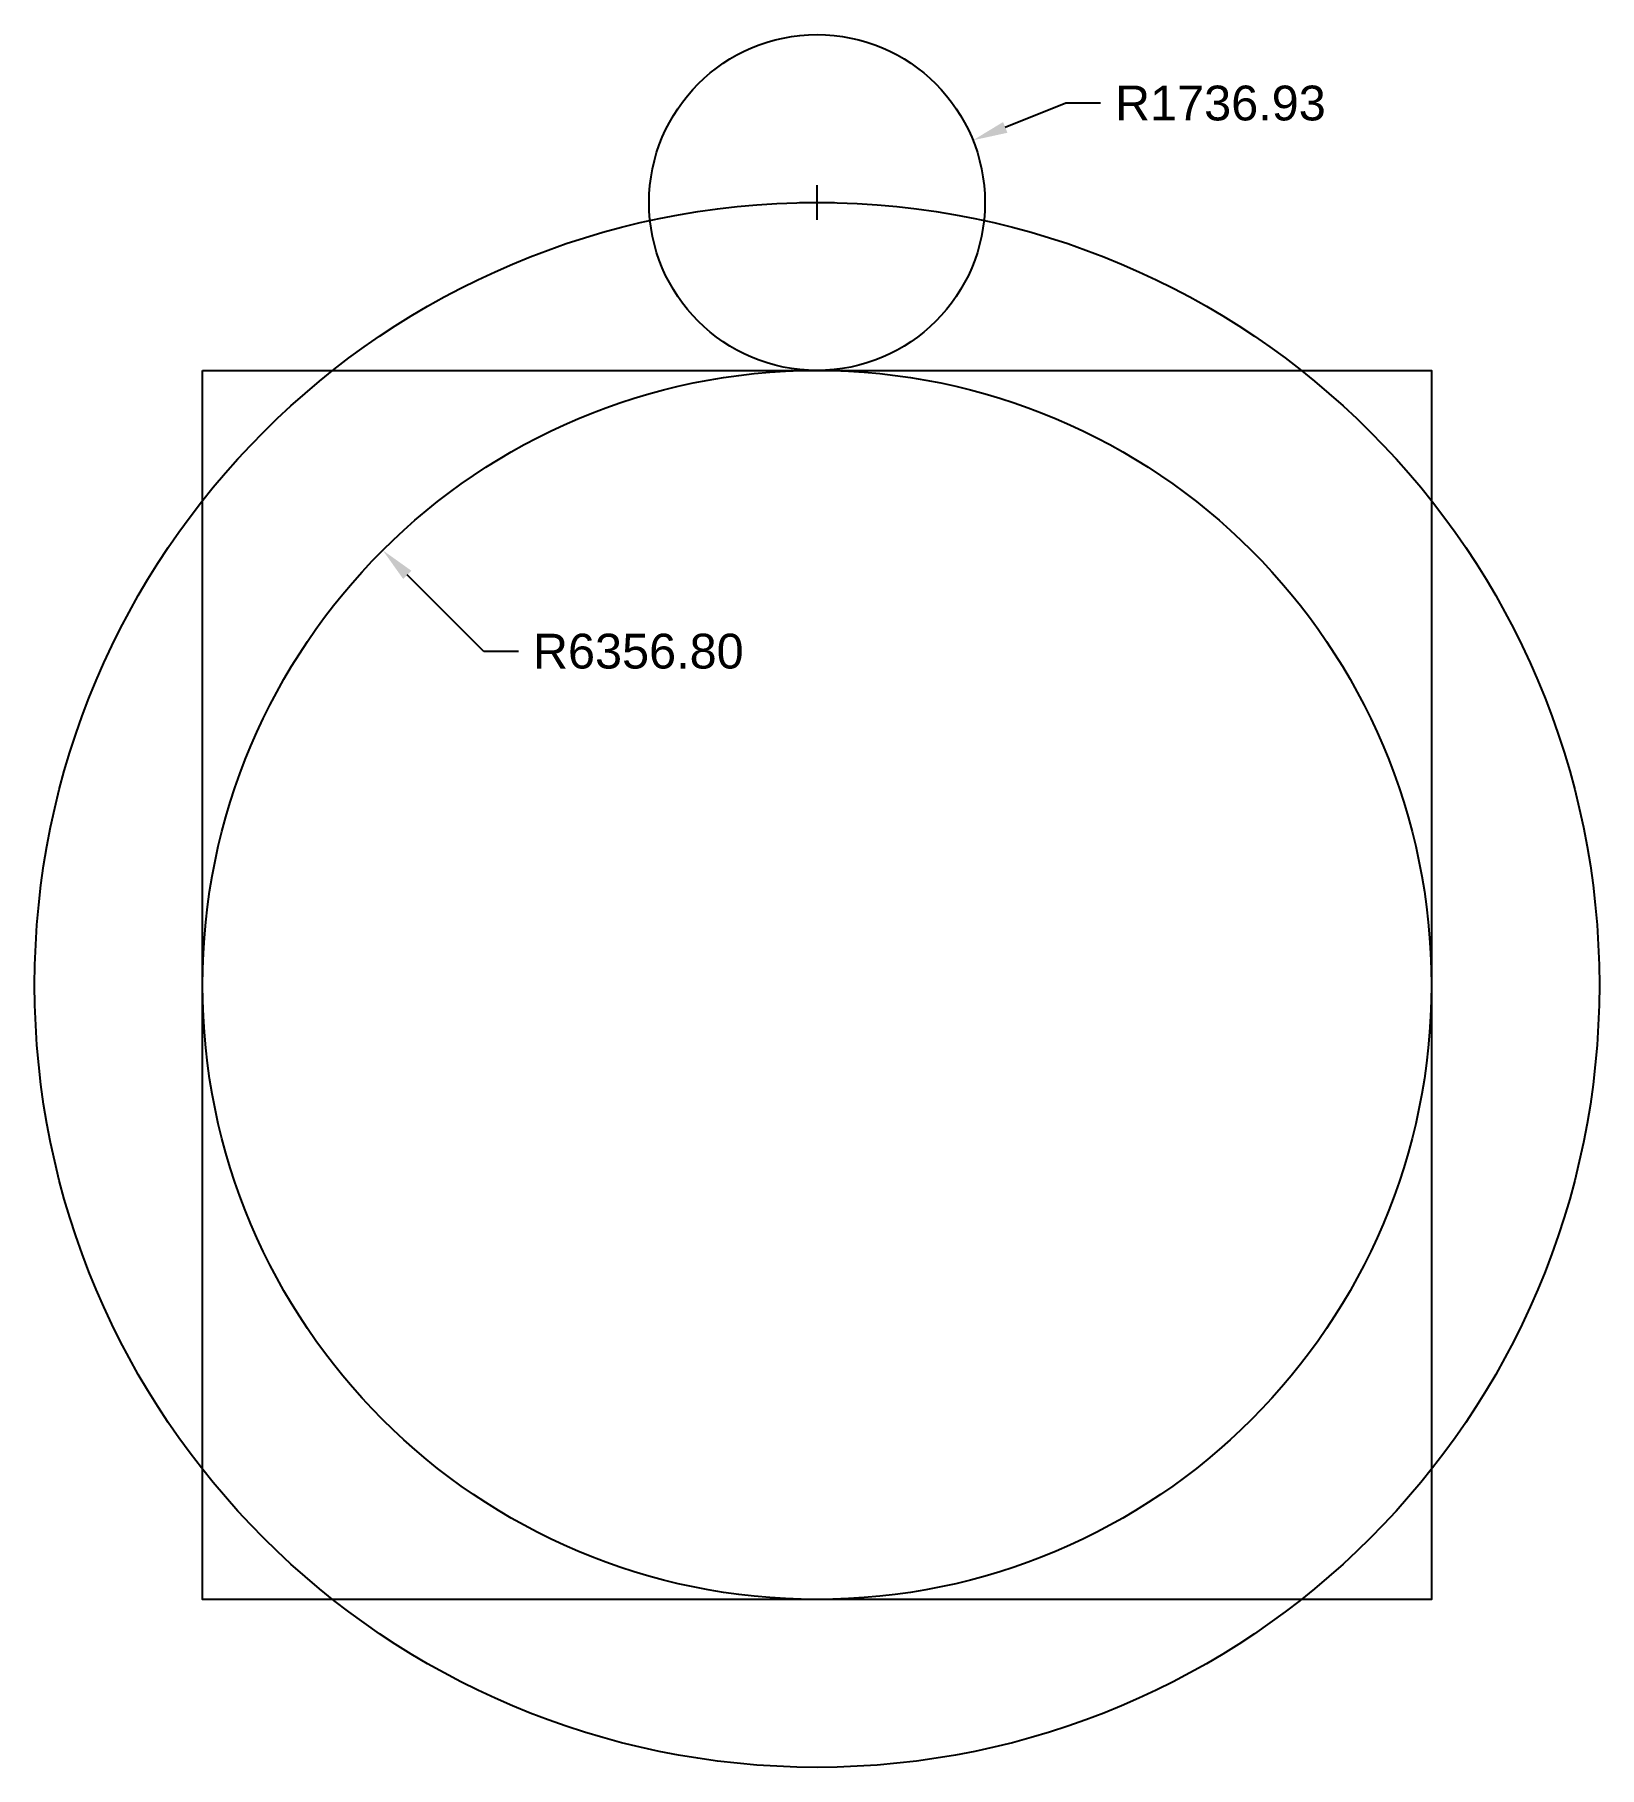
# Model space of a CAD drawing. Header units: inches. Extents: x -3150 to 13038, y -13483 to 4442.
import ezdxf

# ---------------------------------------------------------------- set-up
doc = ezdxf.new("R2010")
doc.units = ezdxf.units.IN
doc.header["$MEASUREMENT"] = 0
for name, color, linetype in [('Layer1', 1, 'Continuous'), ('Layer2', 3, 'Continuous'), ('Layer3', 2, 'Continuous'), ('Layer4', 6, 'Continuous')]:
    doc.layers.add(name, color=color, linetype=linetype)
doc.styles.get("Standard").update_dxf_attribs({"font": 'arial.ttf'})
doc.dimstyles.new('Standard$4', dxfattribs={"dimscale": 2000, "dimtxt": 0.18, "dimasz": 0.18, "dimexe": 0.18, "dimexo": 0.0625, "dimgap": 0.09, "dimtad": 0, "dimtih": 1, "dimtoh": 1, "dimzin": 0, "dimdsep": 46, "dimtxsty": 'Standard', "dimcen": 0.09, "dimadec": 0, "dimazin": 0, "dimtfac": 1, "dimtofl": 0, "dimtmove": 0, "dimatfit": 3, "dimfxl": 1, "dimtolj": 1, "dimtzin": 0, "dimarcsym": 0})

# ---------------------------------------------------------------- blocks, each defined once
blk = doc.blocks.new('*D5')
at = {"color": 0, "lineweight": -2, "transparency": 16777216}
for p, q in [((1496, -1938), (705, -1146)), ((1856, -1938), (1496, -1938))]:
    blk.add_line(p, q, dxfattribs=at)
at = {"color": 0, "transparency": 16777216}
blk.add_solid([(748, -1104), (663, -1189), (451, -892)], dxfattribs=at)
at = {"layer": 'Defpoints', "color": 0, "transparency": 16777216}
for p in [(451, -892), (4944, -5389)]:
    blk.add_point(p, dxfattribs=at)
at = {"color": 0, "transparency": 16777216, "insert": (3095, -1938), "char_height": 360, "attachment_point": 5}
blk.add_mtext('\\A1;R6356.80', dxfattribs=at)
blk = doc.blocks.new('*D6')
at = {"color": 0, "lineweight": -2, "transparency": 16777216}
for p, q in [((7518, 3732), (6891, 3482)), ((7878, 3732), (7518, 3732)), ((4944, 2525), (4944, 2885)), ((4764, 2705), (5124, 2705))]:
    blk.add_line(p, q, dxfattribs=at)
at = {"color": 0, "transparency": 16777216}
blk.add_solid([(6869, 3538), (6914, 3427), (6557, 3349)], dxfattribs=at)
at = {"layer": 'Defpoints', "color": 0, "transparency": 16777216}
for p in [(6557, 3349), (4944, 2705)]:
    blk.add_point(p, dxfattribs=at)
at = {"color": 0, "transparency": 16777216, "insert": (9117, 3732), "char_height": 360, "attachment_point": 5}
blk.add_mtext('\\A1;R1736.93', dxfattribs=at)

msp = doc.modelspace()

# ---------------------------------------------------------------- linework, layer by layer
at = {"layer": 'Layer1'}
msp.add_lwpolyline([(-1412.969, 968.014), (11300.631, 968.014), (11300.631, -11745.586), (-1412.969, -11745.586)], close=True, dxfattribs=at)
at = {"layer": 'Layer2'}
msp.add_circle((4943.831, -5388.786), 8093.729, dxfattribs=at)
at = {"layer": 'Layer3'}
msp.add_circle((4943.831, -5388.786), 6356.8, dxfattribs=at)
at = {"layer": 'Layer4'}
msp.add_circle((4943.831, 2704.943), 1736.929, dxfattribs=at)

# ---------------------------------------------------------------- dimensions: what is measured, and where the dimension line sits
for center, mpoint, picture, middle in [((4943.831, 2704.943), (6556.992, 3348.865), '*D6', (9117.289, 3732.435)), ((4943.831, -5388.786), (450.97, -891.775), '*D5', (3094.578, -1937.59))]:
    dim = msp.add_radius_dim(center=center, mpoint=mpoint, dimstyle='Standard$4')
    dim.commit()
    dim.dimension.update_dxf_attribs({"geometry": picture, "text_midpoint": middle, "dimtype": 164})

doc.saveas('drawing.dxf')
